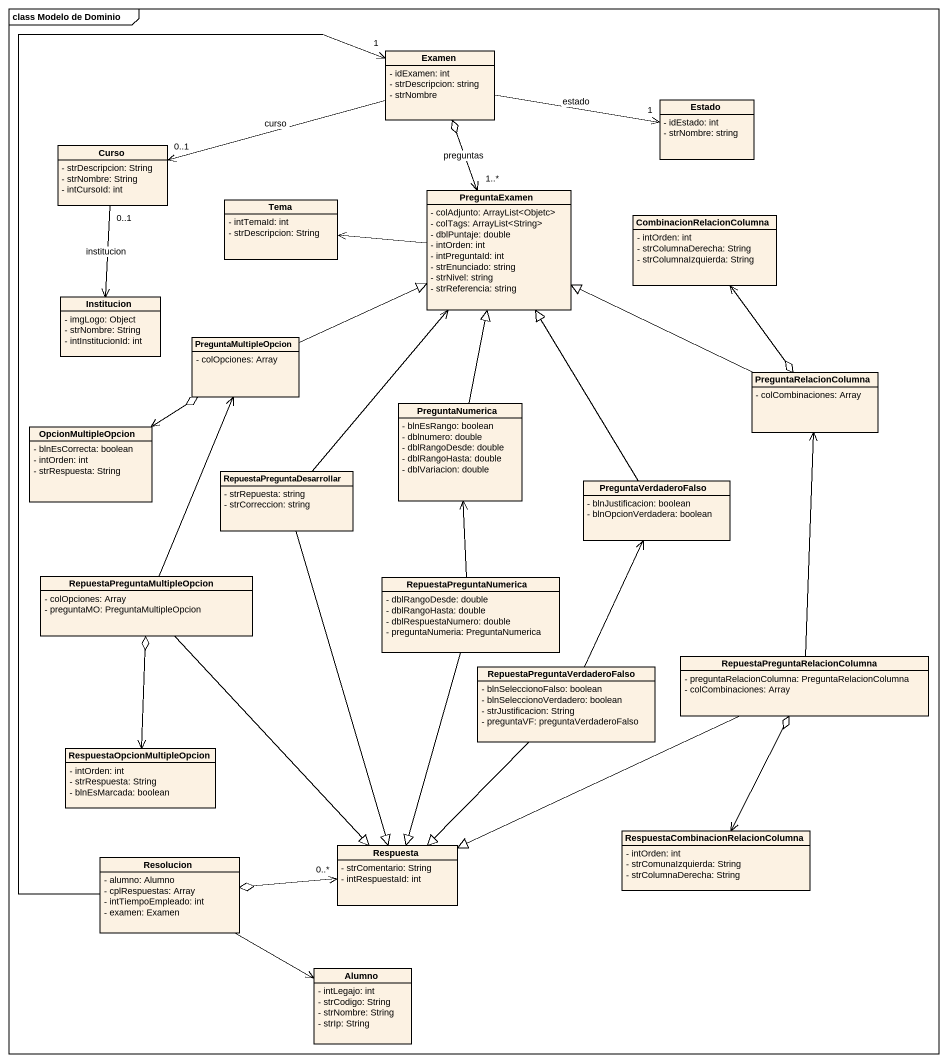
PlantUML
@startuml
mainframe class Modelo de Dominio
hide circle
hide empty members
skinparam classAttributeIconSize 0
class Examen {
  - idExamen: int
  - strDescripcion: string
  - strNombre
}
class Estado {
  - idEstado: int
  - strNombre: string
}
class Curso {
  - strDescripcion: String
  - strNombre: String
  - intCursoId: int
}
class Tema {
  - intTemaId: int
  - strDescripcion: String
}
class PreguntaExamen {
  - colAdjunto: ArrayList<Objetc>
  - colTags: ArrayList<String>
  - dblPuntaje: double
  - intOrden: int
  - intPreguntaId: int
  - strEnunciado: string
  - strNivel: string
  - strReferencia: string
}
class CombinacionRelacionColumna {
  - intOrden: int
  - strColumnaDerecha: String
  - strColumnaIzquierda: String
}
class Institucion {
  - imgLogo: Object
  - strNombre: String
  - intInstitucionId: int
}
class PreguntaMultipleOpcion {
  - colOpciones: Array
}
class PreguntaRelacionColumna {
  - colCombinaciones: Array
}
class PreguntaNumerica {
  - blnEsRango: boolean
  - dblnumero: double
  - dblRangoDesde: double
  - dblRangoHasta: double
  - dblVariacion: double
}
class OpcionMultipleOpcion {
  - blnEsCorrecta: boolean
  - intOrden: int
  - strRespuesta: String
}
class RepuestaPreguntaDesarrollar {
  - strRepuesta: string
  - strCorreccion: string
}
class PreguntaVerdaderoFalso {
  - blnJustificacion: boolean
  - blnOpcionVerdadera: boolean
}
class "RepuestaPreguntaMultipleOpcion" as RepuestaPreguntaMultipleOpci {
  - colOpciones: Array
  - preguntaMO: PreguntaMultipleOpcion
}
class RepuestaPreguntaNumerica {
  - dblRangoDesde: double
  - dblRangoHasta: double
  - dblRespuestaNumero: double
  - preguntaNumeria: PreguntaNumerica
}
class "RepuestaPreguntaVerdaderoFalso" as RepuestaPreguntaVerdaderoFal {
  - blnSeleccionoFalso: boolean
  - blnSeleccionoVerdadero: boolean
  - strJustificacion: String
  - preguntaVF: preguntaVerdaderoFalso
}
class "RepuestaPreguntaRelacionColumna" as RepuestaPreguntaRelacionColu {
  - preguntaRelacionColumna: PreguntaRelacionColumna
  - colCombinaciones: Array
}
class "RespuestaOpcionMultipleOpcion" as RespuestaOpcionMultipleOpcio {
  - intOrden: int
  - strRespuesta: String
  - blnEsMarcada: boolean
}
class Respuesta {
  - strComentario: String
  - intRespuestaId: int
}
class "RespuestaCombinacionRelacionColumna" as RespuestaCombinacionRelacion {
  - intOrden: int
  - strComunaIzquierda: String
  - strColumnaDerecha: String
}
class Resolucion {
  - alumno: Alumno
  - cplRespuestas: Array
  - intTiempoEmpleado: int
  - examen: Examen
}
class Alumno {
  - intLegajo: int
  - strCodigo: String
  - strNombre: String
  - strIp: String
}
Examen -right-> "1" Estado : estado
Examen -left-> "0..1" Curso : curso
Curso "0..1" --> Institucion : institucion
PreguntaExamen "1..*" <-up-o Examen : preguntas
PreguntaExamen -left-> Tema
CombinacionRelacionColumna <--o PreguntaRelacionColumna
PreguntaMultipleOpcion -right-|> PreguntaExamen
PreguntaRelacionColumna -left-|> PreguntaExamen
PreguntaNumerica -up-|> PreguntaExamen
OpcionMultipleOpcion <-up-o PreguntaMultipleOpcion
RepuestaPreguntaDesarrollar -up-> PreguntaExamen
RepuestaPreguntaDesarrollar --|> Respuesta
PreguntaVerdaderoFalso -up-|> PreguntaExamen
RepuestaPreguntaMultipleOpci -up-> PreguntaMultipleOpcion
RepuestaPreguntaMultipleOpci --|> Respuesta
RepuestaPreguntaNumerica -up-> PreguntaNumerica
RepuestaPreguntaNumerica --|> Respuesta
RepuestaPreguntaVerdaderoFal -up-> PreguntaVerdaderoFalso
RepuestaPreguntaVerdaderoFal --|> Respuesta
RepuestaPreguntaRelacionColu -up-> PreguntaRelacionColumna
RepuestaPreguntaRelacionColu -left-|> Respuesta
RespuestaOpcionMultipleOpcio <-up-o RepuestaPreguntaMultipleOpci
Respuesta "0..*" <-left-o Resolucion
RespuestaCombinacionRelacion <-up-o RepuestaPreguntaRelacionColu
Resolucion -up-> "1" Examen
Resolucion -right-> Alumno
@enduml
